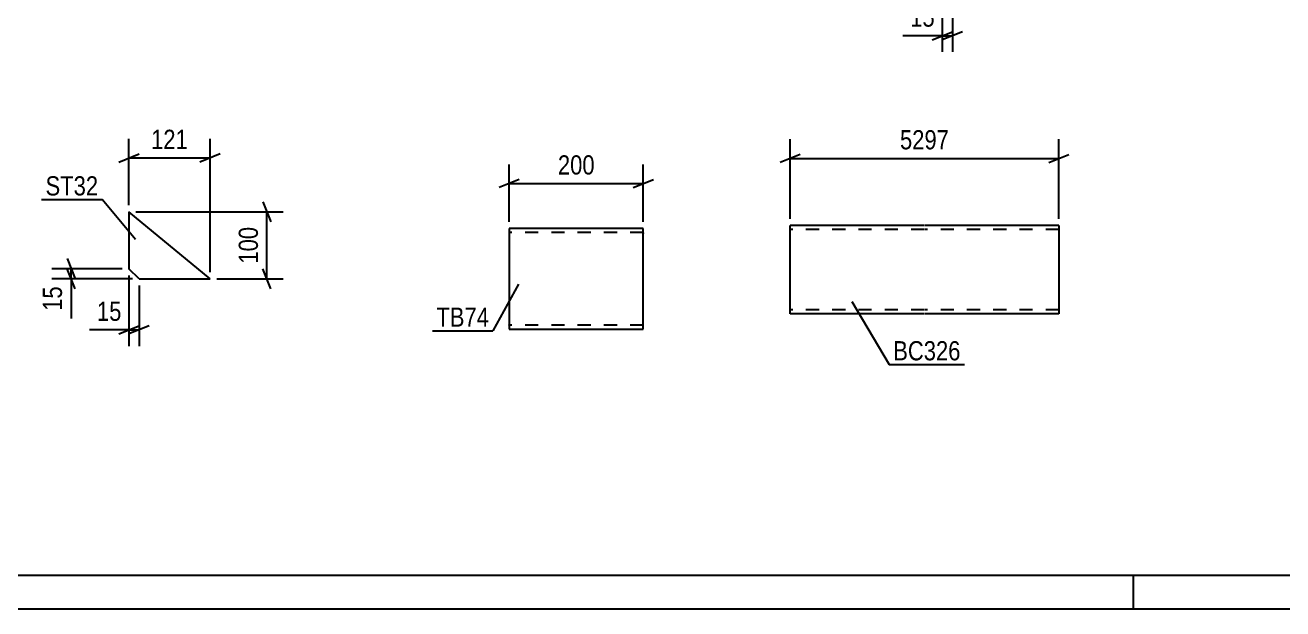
# Model space of a CAD drawing. Header units: millimetres. Extents: x 0 to 594, y 0 to 420.
# Drawn here: x 218.6 to 406.3, y 0 to 87.1 of the extents above; entities that cross this region are included whole.
import ezdxf

# ---------------------------------------------------------------- set-up
doc = ezdxf.new("R2010")
doc.units = ezdxf.units.MM
doc.linetypes.add('DXK_LINE_DOT2', pattern=[3.9198, 1.9599, -1.9599])
doc.styles.add('Arial Narrow', font='ARIALN.TTF', dxfattribs={"height": 0.2})

# ---------------------------------------------------------------- blocks, each defined once
blk = doc.blocks.new('Unknown-761531645-1132')
at = {"color": 5, "linetype": 'Continuous'}
for p, q in [((5, 5), (589, 5)), ((384, 0), (384, 5)), ((0, 0), (594, 0))]:
    blk.add_line(p, q, dxfattribs=at)
blk = doc.blocks.new('Part-761531645-4718 - 4700')
at = {"color": 2, "linetype": 'Continuous'}
for p, q in [((352.79, 57.2), (332.79, 57.2)), ((332.79, 44.09), (332.79, 57.2)), ((372.89, 57.2), (352.89, 57.2)), ((372.89, 57.2), (372.89, 44)), ((332.79, 44), (332.79, 44.09)), ((352.79, 44), (332.79, 44)), ((372.89, 44), (352.89, 44))]:
    blk.add_line(p, q, dxfattribs=at)
at = {"color": 7, "linetype": 'DXK_LINE_DOT2'}
for p, q in [((352.79, 56.6), (332.79, 56.6)), ((372.89, 56.6), (352.89, 56.6)), ((372.89, 57.11), (372.89, 57.2)), ((332.79, 44.6), (332.79, 44.64)), ((352.79, 44.6), (332.79, 44.6)), ((372.89, 44.6), (352.89, 44.6)), ((372.89, 44.6), (372.89, 44.64))]:
    blk.add_line(p, q, dxfattribs=at)
blk = doc.blocks.new('Part-761531645-5600 - 5583')
at = {"color": 2, "linetype": 'Continuous'}
for p, q in [((310.87, 56.73), (290.87, 56.73)), ((290.87, 56.73), (290.87, 41.82)), ((310.87, 42.93), (310.87, 56.73)), ((290.87, 41.82), (290.87, 41.73)), ((290.87, 41.73), (310.87, 41.73)), ((310.87, 41.73), (310.87, 42.93))]:
    blk.add_line(p, q, dxfattribs=at)
at = {"color": 7, "linetype": 'DXK_LINE_DOT2'}
for p, q in [((310.87, 56.13), (290.87, 56.13)), ((310.87, 56.08), (310.87, 55.99)), ((290.87, 42.33), (290.87, 42.37)), ((310.87, 42.33), (290.87, 42.33)), ((310.87, 42.37), (310.87, 42.7)), ((310.87, 42.33), (310.87, 42.37))]:
    blk.add_line(p, q, dxfattribs=at)
blk = doc.blocks.new('Part-761531645-5675 - 5659')
at = {"color": 2, "linetype": 'Continuous'}
for p, q in [((234.12, 59.24), (234.12, 50.74)), ((246.21, 49.24), (234.12, 59.24)), ((235.62, 49.24), (234.12, 50.74)), ((235.62, 49.24), (246.21, 49.24))]:
    blk.add_line(p, q, dxfattribs=at)
blk = doc.blocks.new('StraightDimension-761531645-4721 - 4700')
at = {"color": 7, "linetype": 'Continuous'}
for p, q in [((332.79, 58.2), (332.79, 70.05)), ((372.89, 58.2), (372.89, 70.05)), ((334.29, 67.8), (331.29, 66.6)), ((371.39, 66.6), (374.39, 67.8)), ((332.79, 67.2), (372.89, 67.2))]:
    blk.add_line(p, q, dxfattribs=at)
at = {"color": 0}
blk.add_wipeout([(357.1, 67.95), (357.1, 72.15), (348.58, 72.15), (348.58, 67.95)], dxfattribs=at)
at = {"color": 3, "style": 'Arial Narrow'}
blk.add_text('5297', height=2.863, dxfattribs=at).set_placement((349.18, 68.55))
blk = doc.blocks.new('StraightDimension-761531645-5602 - 5583')
at = {"color": 7, "linetype": 'Continuous'}
for p, q in [((290.87, 57.73), (290.87, 66.29)), ((310.87, 57.73), (310.87, 66.29)), ((292.37, 64.04), (289.37, 62.84)), ((309.37, 62.84), (312.37, 64.04)), ((290.87, 63.44), (310.87, 63.44))]:
    blk.add_line(p, q, dxfattribs=at)
at = {"color": 0}
blk.add_wipeout([(304.21, 64.19), (304.21, 68.39), (297.53, 68.39), (297.53, 64.19)], dxfattribs=at)
at = {"color": 3, "style": 'Arial Narrow'}
blk.add_text('200', height=2.863, dxfattribs=at).set_placement((298.13, 64.79))
blk = doc.blocks.new('StraightDimension-761531645-5704 - 5659')
at = {"color": 7, "linetype": 'Continuous'}
for p, q in [((234.12, 49.74), (234.12, 39.21)), ((235.62, 48.24), (235.62, 39.21)), ((232.62, 41.01), (235.62, 42.21)), ((237.12, 42.21), (234.12, 41.01)), ((234.12, 41.61), (235.62, 41.61))]:
    blk.add_line(p, q, dxfattribs=at)
at = {"color": 0}
blk.add_wipeout([(233.59, 42.36), (233.59, 46.56), (228.74, 46.56), (228.74, 42.36)], dxfattribs=at)
at = {"color": 7, "linetype": 'Continuous'}
blk.add_line((234.12, 41.61), (228.21, 41.61), dxfattribs=at)
blk.add_line((234.12, 41.61), (228.21, 41.61), dxfattribs=at)
at = {"color": 3, "style": 'Arial Narrow'}
blk.add_text('15', height=2.863, dxfattribs=at).set_placement((229.34, 42.96))
blk = doc.blocks.new('StraightDimension-761531645-5677 - 5659')
at = {"color": 7, "linetype": 'Continuous'}
for p, q in [((254.11, 60.74), (255.31, 57.74)), ((235.12, 59.24), (257.11, 59.24)), ((254.71, 49.24), (254.71, 59.24)), ((255.31, 47.74), (254.11, 50.74)), ((247.21, 49.24), (257.11, 49.24))]:
    blk.add_line(p, q, dxfattribs=at)
at = {"color": 0}
blk.add_wipeout([(253.96, 57.58), (249.76, 57.58), (249.76, 50.9), (253.96, 50.9)], dxfattribs=at)
at = {"color": 3, "style": 'Arial Narrow'}
blk.add_text('100', height=2.863, rotation=90.0002, dxfattribs=at).set_placement((253.36, 51.5))
blk = doc.blocks.new('StraightDimension-761531645-5686 - 5659')
at = {"color": 7, "linetype": 'Continuous'}
for p, q in [((233.12, 50.74), (222.62, 50.74)), ((224.87, 52.24), (226.07, 49.24)), ((226.07, 47.74), (224.87, 50.74)), ((225.47, 49.24), (225.47, 50.74)), ((234.62, 49.24), (222.62, 49.24))]:
    blk.add_line(p, q, dxfattribs=at)
at = {"color": 0}
blk.add_wipeout([(224.72, 48.71), (220.52, 48.71), (220.52, 43.86), (224.72, 43.86)], dxfattribs=at)
at = {"color": 7, "linetype": 'Continuous'}
blk.add_line((225.47, 49.24), (225.47, 43.33), dxfattribs=at)
blk.add_line((225.47, 49.24), (225.47, 43.33), dxfattribs=at)
at = {"color": 3, "style": 'Arial Narrow'}
blk.add_text('15', height=2.863, rotation=90.0002, dxfattribs=at).set_placement((224.12, 44.46))
blk = doc.blocks.new('StraightDimension-761531645-5697 - 5659')
at = {"color": 7, "linetype": 'Continuous'}
for p, q in [((234.12, 60.24), (234.12, 70.11)), ((246.21, 50.24), (246.21, 70.11)), ((232.62, 66.66), (235.62, 67.86)), ((247.71, 67.86), (244.71, 66.66)), ((234.12, 67.26), (246.21, 67.26))]:
    blk.add_line(p, q, dxfattribs=at)
at = {"color": 0}
blk.add_wipeout([(243.51, 68.01), (243.51, 72.21), (236.82, 72.21), (236.82, 68.01)], dxfattribs=at)
at = {"color": 3, "style": 'Arial Narrow'}
blk.add_text('121', height=2.863, dxfattribs=at).set_placement((237.42, 68.61))
blk = doc.blocks.new('StraightDimension-761531645-5745 - 5718')
at = {"color": 7, "linetype": 'Continuous'}
for p, q in [((356.99, 96), (356.99, 83.1)), ((355.49, 94.5), (355.49, 83.1)), ((353.99, 84.9), (356.99, 86.1)), ((358.49, 86.1), (355.49, 84.9)), ((355.49, 85.5), (356.99, 85.5))]:
    blk.add_line(p, q, dxfattribs=at)
at = {"color": 0}
blk.add_wipeout([(354.96, 86.25), (354.96, 90.45), (350.1, 90.45), (350.1, 86.25)], dxfattribs=at)
at = {"color": 7, "linetype": 'Continuous'}
blk.add_line((355.49, 85.5), (349.58, 85.5), dxfattribs=at)
blk.add_line((355.49, 85.5), (349.58, 85.5), dxfattribs=at)
at = {"color": 3, "style": 'Arial Narrow'}
blk.add_text('15', height=2.863, dxfattribs=at).set_placement((350.7, 86.85))
blk = doc.blocks.new('Mark-761531645-4714 - 4700')
at = {"color": 0}
blk.add_wipeout([(358.22, 37.07), (358.22, 40.07), (348.17, 40.07), (348.17, 37.07)], dxfattribs=at)
blk.add_wipeout([(358.22, 37.07), (358.22, 40.07), (348.17, 40.07), (348.17, 37.07)], dxfattribs=at)
at = {"color": 30, "linetype": 'Continuous'}
for p, q in [((342.01, 45.84), (347.57, 36.47)), ((347.57, 36.47), (358.82, 36.47))]:
    blk.add_line(p, q, dxfattribs=at)
at = {"color": 3, "style": 'Arial Narrow'}
blk.add_text('BC326', height=2.863, dxfattribs=at).set_placement((348.17, 37.07))
blk = doc.blocks.new('Mark-761531645-5596 - 5583')
at = {"color": 0}
blk.add_wipeout([(287.84, 42.09), (287.84, 45.09), (279.99, 45.09), (279.99, 42.09)], dxfattribs=at)
blk.add_wipeout([(287.84, 42.09), (287.84, 45.09), (279.99, 45.09), (279.99, 42.09)], dxfattribs=at)
at = {"color": 30, "linetype": 'Continuous'}
for p in [(292.26, 48.42), (279.39, 41.49)]:
    blk.add_line(p, (288.44, 41.49), dxfattribs=at)
at = {"color": 3, "style": 'Arial Narrow'}
blk.add_text('TB74', height=2.863, dxfattribs=at).set_placement((279.99, 42.09))
blk = doc.blocks.new('Mark-761531645-5671 - 5659')
at = {"color": 0}
blk.add_wipeout([(229.53, 61.67), (229.53, 64.67), (221.67, 64.67), (221.67, 61.67)], dxfattribs=at)
blk.add_wipeout([(229.53, 61.67), (229.53, 64.67), (221.67, 64.67), (221.67, 61.67)], dxfattribs=at)
at = {"color": 30, "linetype": 'Continuous'}
for p in [(221.07, 61.07), (235.08, 55.12)]:
    blk.add_line(p, (230.13, 61.07), dxfattribs=at)
at = {"color": 3, "style": 'Arial Narrow'}
blk.add_text('ST32', height=2.863, dxfattribs=at).set_placement((221.67, 61.67))

msp = doc.modelspace()

# ---------------------------------------------------------------- block references
for name in ['Unknown-761531645-1132', 'Part-761531645-5675 - 5659', 'Part-761531645-5600 - 5583', 'Part-761531645-4718 - 4700']:
    msp.add_blockref(name, (0, 0))

# ---------------------------------------------------------------- next in the draw order: block references
for name in ['StraightDimension-761531645-5745 - 5718', 'StraightDimension-761531645-4721 - 4700', 'StraightDimension-761531645-5602 - 5583', 'StraightDimension-761531645-5704 - 5659', 'Mark-761531645-5596 - 5583', 'Mark-761531645-4714 - 4700']:
    msp.add_blockref(name, (0, 0))

# ---------------------------------------------------------------- next in the draw order: block references
msp.add_blockref('StraightDimension-761531645-5677 - 5659', (0, 0))

# ---------------------------------------------------------------- next in the draw order: block references
msp.add_blockref('StraightDimension-761531645-5686 - 5659', (0, 0))

# ---------------------------------------------------------------- next in the draw order: block references
msp.add_blockref('StraightDimension-761531645-5697 - 5659', (0, 0))

# ---------------------------------------------------------------- next in the draw order: block references
msp.add_blockref('Mark-761531645-5671 - 5659', (0, 0))

doc.saveas('drawing.dxf')
